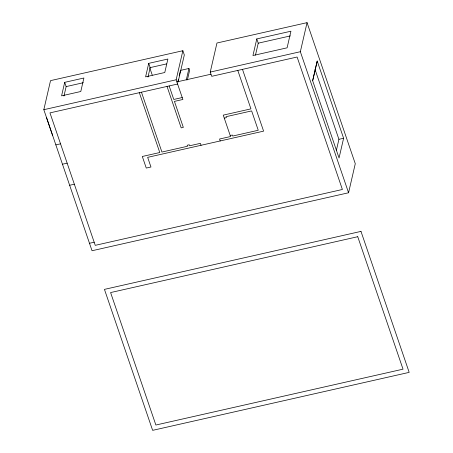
<?xml version="1.0" encoding="UTF-8"?>
<svg xmlns="http://www.w3.org/2000/svg" width="453" height="453" viewBox="0 0 453 453"><rect width="100%" height="100%" fill="white"/><g stroke="black" fill="none" stroke-linecap="round" stroke-linejoin="round"><path stroke-width="0.68" d="M177.61 84.032L49.96 112.882L95.243 245.345L342.394 189.484L297.111 57.021L211.698 76.325L210.249 72.078L216.959 43.012L307.055 22.65L355.277 163.697L348.567 192.763L92.038 250.741L43.822 109.694L50.532 80.628L182.865 50.719L184.32 54.966L178.08 82.004M64.694 82.35L61.58 95.843L80.787 91.5L83.901 78.007L64.694 82.35L66.144 86.597L63.964 96.042M148.714 63.358L145.6 76.851L164.773 72.52L167.893 59.026L148.714 63.358L150.169 67.605L147.984 77.05M167.027 86.427L181.194 127.876L183.329 127.395L174.439 101.387L182.887 99.473L176.155 79.785L182.865 50.719M177.836 81.88L178.459 79.179M179.241 75.798L180.328 71.064M186.285 79.971L188.941 68.482L180.487 70.391M187.412 79.875L189.597 70.408L188.941 68.482M256.783 38.93L252.95 55.543L287.1 47.82L290.934 31.212L256.783 38.93L258.238 43.177L255.475 55.136M348.567 192.763L300.345 51.716L307.055 22.65M312.655 80.764L317.208 61.042L343.606 138.261L339.054 157.984L312.655 80.764L317.208 61.042M336.409 150.203L338.918 139.32L315.028 69.428M66.144 86.597L83.295 82.718M150.169 67.605L166.602 63.89M258.238 43.177L290.333 35.923M43.822 109.694L176.155 79.785M210.249 72.078L300.345 51.716M176.885 81.908L210.973 74.201M182.231 97.542L173.776 99.456L169.156 85.94M55.849 144.881L60.538 143.822M224.269 118.137L226.404 117.655L226.07 116.693L251.636 110.911L258.255 130.271L232.689 136.047L232.338 135.028L230.209 135.515M62.463 164.218L67.152 163.159M69.66 185.266L74.343 184.207M338.918 139.32L343.606 138.261M89.49 243.284L94.179 242.219M242.485 69.366L263.601 131.144L147.661 157.35L150.962 166.998L146.268 168.063L142.31 156.478L159.784 152.525L139.326 92.684M237.797 70.43L250.939 108.873L223.244 115.136L230.56 136.529L219.563 139.014L220.22 140.945M201.047 145.283L200.385 143.352L189.614 145.787L189.269 144.767L187.134 145.249L187.485 146.268L161.919 152.044L141.461 92.202M149.762 67.791L152.259 75.107M46.597 117.808L52.542 135.215M360.984 231.392L104.445 289.382L152.638 430.35L409.178 372.366L360.984 231.392M357.745 236.709L110.594 292.57L155.877 425.033L403.028 369.172L357.745 236.709"/></g></svg>
